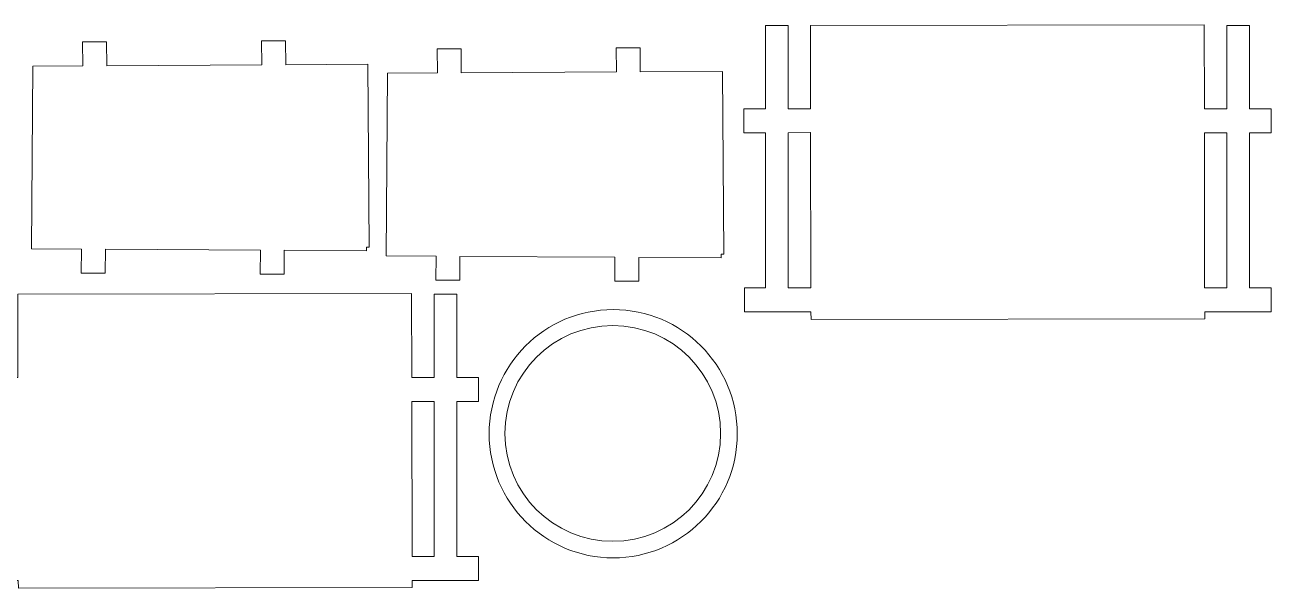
# Model space of a CAD drawing. Header units: centimetres. Extents: x -13.7 to 13.7, y -19.1 to 19.1.
# Drawn here: x -1.96 to 13.66, y 1.9 to 8.96 of the extents above; entities that cross this region are included whole.
import ezdxf

# ---------------------------------------------------------------- set-up
doc = ezdxf.new("R2010")
doc.units = ezdxf.units.CM
doc.header["$MEASUREMENT"] = 0
doc.layers.add('layer 1', color=7, linetype='Continuous')

msp = doc.modelspace()

# ---------------------------------------------------------------- linework, layer by layer
at = {"layer": 'layer 1', "color": 1, "lineweight": 9}
for points, knots in [([(13.65989, 5.36499), (13.65989, 5.36499), (13.65989, 5.66489), (13.65989, 5.66489), (13.65989, 5.66489), (13.65989, 5.66489), (13.38992, 5.66498), (13.38992, 5.66498), (13.38992, 5.66498), (13.38992, 5.66498), (13.38992, 7.60828), (13.38992, 7.60828), (13.38992, 7.60828), (13.38992, 7.60828), (13.65989, 7.60828), (13.65989, 7.60828), (13.65989, 7.60828), (13.65989, 7.60828), (13.65989, 7.90827), (13.65989, 7.90827), (13.65989, 7.90827), (13.65989, 7.90827), (13.38992, 7.90827), (13.38992, 7.90827), (13.38992, 7.90827), (13.38992, 7.90827), (13.38992, 8.95193), (13.38992, 8.95193), (13.38992, 8.95193), (13.38992, 8.95193), (13.10492, 8.95193), (13.10492, 8.95193), (13.10492, 8.95193), (13.10492, 8.95193), (13.10492, 7.90827), (13.10492, 7.90827), (13.10492, 7.90827), (13.10492, 7.90827), (12.82364, 7.90827), (12.82364, 7.90827), (12.82364, 7.90827), (12.82364, 7.90827), (12.82193, 8.95992), (12.82193, 8.95992), (12.82193, 8.95992), (12.82193, 8.95992), (7.88563, 8.95193), (7.88563, 8.95193), (7.88563, 8.95193), (7.88563, 8.95193), (7.88734, 7.90991), (7.88734, 7.90991), (7.88734, 7.90991), (7.88555, 7.91006), (7.88392, 7.91022), (7.88213, 7.91031), (7.88213, 7.91031), (7.88213, 7.91031), (7.606, 7.90997), (7.606, 7.90997), (7.606, 7.90997), (7.606, 7.90997), (7.606, 8.95185), (7.606, 8.95185), (7.606, 8.95185), (7.606, 8.95185), (7.32106, 8.95185), (7.32106, 8.95185), (7.32106, 8.95185), (7.32106, 8.95185), (7.32106, 7.90958), (7.32106, 7.90958), (7.32106, 7.90958), (7.32106, 7.90958), (7.05109, 7.90933), (7.05109, 7.90933), (7.05109, 7.90933), (7.05109, 7.90933), (7.05207, 7.60934), (7.05207, 7.60934), (7.05207, 7.60934), (7.05207, 7.60934), (7.32106, 7.6096), (7.32106, 7.6096), (7.32106, 7.6096), (7.32106, 7.6096), (7.32106, 5.66629), (7.32106, 5.66629), (7.32106, 5.66629), (7.32106, 5.66629), (7.0584, 5.66612), (7.0584, 5.66612), (7.0584, 5.66612), (7.0584, 5.66612), (7.05938, 5.36606), (7.05938, 5.36606), (7.05938, 5.36606), (7.05938, 5.36606), (7.32106, 5.36645), (7.32106, 5.36645), (7.32106, 5.36645), (7.32106, 5.36645), (7.606, 5.36679), (7.606, 5.36679), (7.606, 5.36679), (7.606, 5.36679), (7.89044, 5.3671), (7.89044, 5.3671), (7.89044, 5.3671), (7.89076, 5.3671), (7.89109, 5.36735), (7.89142, 5.36735), (7.89142, 5.36735), (7.89142, 5.36735), (7.89246, 5.27134), (7.89246, 5.27134), (7.89246, 5.27134), (7.89246, 5.27134), (12.82876, 5.27924), (12.82876, 5.27924), (12.82876, 5.27924), (12.82876, 5.27924), (12.8277, 5.36499), (12.8277, 5.36499), (12.8277, 5.36499), (12.8277, 5.36499), (13.65989, 5.36499), (13.65989, 5.36499)], [0, 0, 0, 0, 0.03030303, 0.03030303, 0.03030303, 0.03030303, 0.06060606, 0.06060606, 0.06060606, 0.06060606, 0.09090909, 0.09090909, 0.09090909, 0.09090909, 0.12121212, 0.12121212, 0.12121212, 0.12121212, 0.15151515, 0.15151515, 0.15151515, 0.15151515, 0.18181818, 0.18181818, 0.18181818, 0.18181818, 0.21212121, 0.21212121, 0.21212121, 0.21212121, 0.24242424, 0.24242424, 0.24242424, 0.24242424, 0.27272727, 0.27272727, 0.27272727, 0.27272727, 0.3030303, 0.3030303, 0.3030303, 0.3030303, 0.33333333, 0.33333333, 0.33333333, 0.33333333, 0.36363636, 0.36363636, 0.36363636, 0.36363636, 0.39393939, 0.39393939, 0.39393939, 0.39393939, 0.42424242, 0.42424242, 0.42424242, 0.42424242, 0.45454545, 0.45454545, 0.45454545, 0.45454545, 0.48484848, 0.48484848, 0.48484848, 0.48484848, 0.51515152, 0.51515152, 0.51515152, 0.51515152, 0.54545455, 0.54545455, 0.54545455, 0.54545455, 0.57575758, 0.57575758, 0.57575758, 0.57575758, 0.60606061, 0.60606061, 0.60606061, 0.60606061, 0.63636364, 0.63636364, 0.63636364, 0.63636364, 0.66666667, 0.66666667, 0.66666667, 0.66666667, 0.6969697, 0.6969697, 0.6969697, 0.6969697, 0.72727273, 0.72727273, 0.72727273, 0.72727273, 0.75757576, 0.75757576, 0.75757576, 0.75757576, 0.78787879, 0.78787879, 0.78787879, 0.78787879, 0.81818182, 0.81818182, 0.81818182, 0.81818182, 0.84848485, 0.84848485, 0.84848485, 0.84848485, 0.87878788, 0.87878788, 0.87878788, 0.87878788, 0.90909091, 0.90909091, 0.90909091, 0.90909091, 0.93939394, 0.93939394, 0.93939394, 0.93939394, 1, 1, 1, 1]), ([(-1.87863, 6.15463), (-1.87863, 6.15463), (-1.25376, 6.15113), (-1.25376, 6.15113), (-1.25376, 6.15113), (-1.25376, 6.15113), (-1.25547, 5.85115), (-1.25547, 5.85115), (-1.25547, 5.85115), (-1.25547, 5.85115), (-0.95548, 5.84953), (-0.95548, 5.84953), (-0.95548, 5.84953), (-0.95548, 5.84953), (-0.95386, 6.14942), (-0.95386, 6.14942), (-0.95386, 6.14942), (-0.95386, 6.14942), (0.98953, 6.13868), (0.98953, 6.13868), (0.98953, 6.13868), (0.98953, 6.13868), (0.98782, 5.83878), (0.98782, 5.83878), (0.98782, 5.83878), (0.98782, 5.83878), (1.2878, 5.83707), (1.2878, 5.83707), (1.2878, 5.83707), (1.2878, 5.83707), (1.28945, 6.13705), (1.28945, 6.13705), (1.28945, 6.13705), (1.28945, 6.13705), (2.3205, 6.13128), (2.3205, 6.13128), (2.3205, 6.13128), (2.3205, 6.13128), (2.32073, 6.17767), (2.32073, 6.17767), (2.32073, 6.17767), (2.32073, 6.17767), (2.35466, 6.17767), (2.35466, 6.17767), (2.35466, 6.17767), (2.35466, 6.17767), (2.33758, 8.4674), (2.33758, 8.4674), (2.33758, 8.4674), (2.33758, 8.4674), (1.30653, 8.4618), (1.30653, 8.4618), (1.30653, 8.4618), (1.30653, 8.4618), (1.30491, 8.7617), (1.30491, 8.7617), (1.30491, 8.7617), (1.30491, 8.7617), (1.0049, 8.76008), (1.0049, 8.76008), (1.0049, 8.76008), (1.0049, 8.76008), (1.00661, 8.46009), (1.00661, 8.46009), (1.00661, 8.46009), (1.00661, 8.46009), (-0.93675, 8.44935), (-0.93675, 8.44935), (-0.93675, 8.44935), (-0.93675, 8.44935), (-0.93838, 8.74925), (-0.93838, 8.74925), (-0.93838, 8.74925), (-0.93838, 8.74925), (-1.23838, 8.74762), (-1.23838, 8.74762), (-1.23838, 8.74762), (-1.23838, 8.74762), (-1.23668, 8.44764), (-1.23668, 8.44764), (-1.23668, 8.44764), (-1.23668, 8.44764), (-1.86155, 8.44422), (-1.86155, 8.44422), (-1.86155, 8.44422), (-1.86155, 8.44422), (-1.87863, 6.15463), (-1.87863, 6.15463)], [0, 0, 0, 0, 0.04347826, 0.04347826, 0.04347826, 0.04347826, 0.08695652, 0.08695652, 0.08695652, 0.08695652, 0.13043478, 0.13043478, 0.13043478, 0.13043478, 0.17391304, 0.17391304, 0.17391304, 0.17391304, 0.2173913, 0.2173913, 0.2173913, 0.2173913, 0.26086957, 0.26086957, 0.26086957, 0.26086957, 0.30434783, 0.30434783, 0.30434783, 0.30434783, 0.34782609, 0.34782609, 0.34782609, 0.34782609, 0.39130435, 0.39130435, 0.39130435, 0.39130435, 0.43478261, 0.43478261, 0.43478261, 0.43478261, 0.47826087, 0.47826087, 0.47826087, 0.47826087, 0.52173913, 0.52173913, 0.52173913, 0.52173913, 0.56521739, 0.56521739, 0.56521739, 0.56521739, 0.60869565, 0.60869565, 0.60869565, 0.60869565, 0.65217391, 0.65217391, 0.65217391, 0.65217391, 0.69565217, 0.69565217, 0.69565217, 0.69565217, 0.73913043, 0.73913043, 0.73913043, 0.73913043, 0.7826087, 0.7826087, 0.7826087, 0.7826087, 0.82608696, 0.82608696, 0.82608696, 0.82608696, 0.86956522, 0.86956522, 0.86956522, 0.86956522, 0.91304348, 0.91304348, 0.91304348, 0.91304348, 1, 1, 1, 1]), ([(2.56678, 6.06586), (2.56678, 6.06586), (3.19166, 6.06236), (3.19166, 6.06236), (3.19166, 6.06236), (3.19166, 6.06236), (3.18995, 5.76237), (3.18995, 5.76237), (3.18995, 5.76237), (3.18995, 5.76237), (3.49002, 5.76075), (3.49002, 5.76075), (3.49002, 5.76075), (3.49002, 5.76075), (3.49164, 6.06065), (3.49164, 6.06065), (3.49164, 6.06065), (3.49164, 6.06065), (5.43503, 6.04992), (5.43503, 6.04992), (5.43503, 6.04992), (5.43503, 6.04992), (5.43332, 5.75), (5.43332, 5.75), (5.43332, 5.75), (5.43332, 5.75), (5.73331, 5.7483), (5.73331, 5.7483), (5.73331, 5.7483), (5.73331, 5.7483), (5.73493, 6.0483), (5.73493, 6.0483), (5.73493, 6.0483), (5.73493, 6.0483), (6.76598, 6.04251), (6.76598, 6.04251), (6.76598, 6.04251), (6.76598, 6.04251), (6.76614, 6.0889), (6.76614, 6.0889), (6.76614, 6.0889), (6.76614, 6.0889), (6.80016, 6.0889), (6.80016, 6.0889), (6.80016, 6.0889), (6.80016, 6.0889), (6.78299, 8.37863), (6.78299, 8.37863), (6.78299, 8.37863), (6.78299, 8.37863), (5.75195, 8.37303), (5.75195, 8.37303), (5.75195, 8.37303), (5.75195, 8.37303), (5.75032, 8.67293), (5.75032, 8.67293), (5.75032, 8.67293), (5.75032, 8.67293), (5.45032, 8.67131), (5.45032, 8.67131), (5.45032, 8.67131), (5.45032, 8.67131), (5.45203, 8.37132), (5.45203, 8.37132), (5.45203, 8.37132), (5.45203, 8.37132), (3.50866, 8.36057), (3.50866, 8.36057), (3.50866, 8.36057), (3.50866, 8.36057), (3.50701, 8.66049), (3.50701, 8.66049), (3.50701, 8.66049), (3.50701, 8.66049), (3.20711, 8.65887), (3.20711, 8.65887), (3.20711, 8.65887), (3.20711, 8.65887), (3.20874, 8.35886), (3.20874, 8.35886), (3.20874, 8.35886), (3.20874, 8.35886), (2.58386, 8.35545), (2.58386, 8.35545), (2.58386, 8.35545), (2.58386, 8.35545), (2.56678, 6.06586), (2.56678, 6.06586)], [0, 0, 0, 0, 0.04347826, 0.04347826, 0.04347826, 0.04347826, 0.08695652, 0.08695652, 0.08695652, 0.08695652, 0.13043478, 0.13043478, 0.13043478, 0.13043478, 0.17391304, 0.17391304, 0.17391304, 0.17391304, 0.2173913, 0.2173913, 0.2173913, 0.2173913, 0.26086957, 0.26086957, 0.26086957, 0.26086957, 0.30434783, 0.30434783, 0.30434783, 0.30434783, 0.34782609, 0.34782609, 0.34782609, 0.34782609, 0.39130435, 0.39130435, 0.39130435, 0.39130435, 0.43478261, 0.43478261, 0.43478261, 0.43478261, 0.47826087, 0.47826087, 0.47826087, 0.47826087, 0.52173913, 0.52173913, 0.52173913, 0.52173913, 0.56521739, 0.56521739, 0.56521739, 0.56521739, 0.60869565, 0.60869565, 0.60869565, 0.60869565, 0.65217391, 0.65217391, 0.65217391, 0.65217391, 0.69565217, 0.69565217, 0.69565217, 0.69565217, 0.73913043, 0.73913043, 0.73913043, 0.73913043, 0.7826087, 0.7826087, 0.7826087, 0.7826087, 0.82608696, 0.82608696, 0.82608696, 0.82608696, 0.86956522, 0.86956522, 0.86956522, 0.86956522, 0.91304348, 0.91304348, 0.91304348, 0.91304348, 1, 1, 1, 1]), ([(7.606, 5.66669), (7.606, 5.66669), (7.606, 7.61007), (7.606, 7.61007), (7.606, 7.61007), (7.606, 7.61007), (7.88311, 7.61041), (7.88311, 7.61041), (7.88311, 7.61041), (7.88465, 7.6108), (7.8863, 7.61122), (7.88784, 7.61153), (7.88784, 7.61153), (7.88784, 7.61153), (7.891, 5.6671), (7.891, 5.6671), (7.891, 5.6671), (7.89044, 5.6671), (7.88994, 5.6671), (7.88946, 5.6671), (7.88946, 5.6671), (7.88946, 5.6671), (7.606, 5.66669), (7.606, 5.66669)], [0, 0, 0, 0, 0.14285714, 0.14285714, 0.14285714, 0.14285714, 0.28571429, 0.28571429, 0.28571429, 0.28571429, 0.42857143, 0.42857143, 0.42857143, 0.42857143, 0.57142857, 0.57142857, 0.57142857, 0.57142857, 0.71428571, 0.71428571, 0.71428571, 0.71428571, 1, 1, 1, 1]), ([(13.10492, 5.66498), (13.10492, 5.66498), (12.82728, 5.66498), (12.82728, 5.66498), (12.82728, 5.66498), (12.82728, 5.66498), (12.82412, 7.60828), (12.82412, 7.60828), (12.82412, 7.60828), (12.82412, 7.60828), (13.10492, 7.60828), (13.10492, 7.60828), (13.10492, 7.60828), (13.10492, 7.60828), (13.10492, 5.66498), (13.10492, 5.66498)], [0, 0, 0, 0, 0.2, 0.2, 0.2, 0.2, 0.4, 0.4, 0.4, 0.4, 0.6, 0.6, 0.6, 0.6, 1, 1, 1, 1]), ([(3.72305, 1.99866), (3.72305, 1.99866), (3.72305, 2.29856), (3.72305, 2.29856), (3.72305, 2.29856), (3.72305, 2.29856), (3.45309, 2.29856), (3.45309, 2.29856), (3.45309, 2.29856), (3.45309, 2.29856), (3.45309, 4.24194), (3.45309, 4.24194), (3.45309, 4.24194), (3.45309, 4.24194), (3.72305, 4.24194), (3.72305, 4.24194), (3.72305, 4.24194), (3.72305, 4.24194), (3.72305, 4.54187), (3.72305, 4.54187), (3.72305, 4.54187), (3.72305, 4.54187), (3.45309, 4.54187), (3.45309, 4.54187), (3.45309, 4.54187), (3.45309, 4.54187), (3.45309, 5.5856), (3.45309, 5.5856), (3.45309, 5.5856), (3.45309, 5.5856), (3.16814, 5.5856), (3.16814, 5.5856), (3.16814, 5.5856), (3.16814, 5.5856), (3.16814, 4.54187), (3.16814, 4.54187), (3.16814, 4.54187), (3.16814, 4.54187), (2.88678, 4.54187), (2.88678, 4.54187), (2.88678, 4.54187), (2.88678, 4.54187), (2.88507, 5.59358), (2.88507, 5.59358), (2.88507, 5.59358), (2.88507, 5.59358), (-2.05121, 5.5856), (-2.05121, 5.5856), (-2.05121, 5.5856), (-2.05121, 5.5856), (-2.04949, 4.54357), (-2.04949, 4.54357), (-2.04949, 4.54357), (-2.05129, 4.54366), (-2.05283, 4.5438), (-2.0547, 4.54397), (-2.0547, 4.54397), (-2.0547, 4.54397), (-2.33077, 4.54366), (-2.33077, 4.54366), (-2.33077, 4.54366), (-2.33077, 4.54366), (-2.33077, 5.5856), (-2.33077, 5.5856), (-2.33077, 5.5856), (-2.33077, 5.5856), (-2.6158, 5.5856), (-2.6158, 5.5856), (-2.6158, 5.5856), (-2.6158, 5.5856), (-2.6158, 4.54333), (-2.6158, 4.54333), (-2.6158, 4.54333), (-2.6158, 4.54333), (-2.88577, 4.54308), (-2.88577, 4.54308), (-2.88577, 4.54308), (-2.88577, 4.54308), (-2.88479, 4.24301), (-2.88479, 4.24301), (-2.88479, 4.24301), (-2.88479, 4.24301), (-2.6158, 4.2434), (-2.6158, 4.2434), (-2.6158, 4.2434), (-2.6158, 4.2434), (-2.6158, 2.30012), (-2.6158, 2.30012), (-2.6158, 2.30012), (-2.6158, 2.30012), (-2.87844, 2.2997), (-2.87844, 2.2997), (-2.87844, 2.2997), (-2.87844, 2.2997), (-2.87746, 1.9998), (-2.87746, 1.9998), (-2.87746, 1.9998), (-2.87746, 1.9998), (-2.6158, 2.00003), (-2.6158, 2.00003), (-2.6158, 2.00003), (-2.6158, 2.00003), (-2.33086, 2.00037), (-2.33086, 2.00037), (-2.33086, 2.00037), (-2.33086, 2.00037), (-2.04641, 2.00078), (-2.04641, 2.00078), (-2.04641, 2.00078), (-2.04608, 2.00085), (-2.04574, 2.00093), (-2.04543, 2.00101), (-2.04543, 2.00101), (-2.04543, 2.00101), (-2.04437, 1.90493), (-2.04437, 1.90493), (-2.04437, 1.90493), (-2.04437, 1.90493), (2.89191, 1.91299), (2.89191, 1.91299), (2.89191, 1.91299), (2.89191, 1.91299), (2.89085, 1.99866), (2.89085, 1.99866), (2.89085, 1.99866), (2.89085, 1.99866), (3.72305, 1.99866), (3.72305, 1.99866)], [0, 0, 0, 0, 0.03030303, 0.03030303, 0.03030303, 0.03030303, 0.06060606, 0.06060606, 0.06060606, 0.06060606, 0.09090909, 0.09090909, 0.09090909, 0.09090909, 0.12121212, 0.12121212, 0.12121212, 0.12121212, 0.15151515, 0.15151515, 0.15151515, 0.15151515, 0.18181818, 0.18181818, 0.18181818, 0.18181818, 0.21212121, 0.21212121, 0.21212121, 0.21212121, 0.24242424, 0.24242424, 0.24242424, 0.24242424, 0.27272727, 0.27272727, 0.27272727, 0.27272727, 0.3030303, 0.3030303, 0.3030303, 0.3030303, 0.33333333, 0.33333333, 0.33333333, 0.33333333, 0.36363636, 0.36363636, 0.36363636, 0.36363636, 0.39393939, 0.39393939, 0.39393939, 0.39393939, 0.42424242, 0.42424242, 0.42424242, 0.42424242, 0.45454545, 0.45454545, 0.45454545, 0.45454545, 0.48484848, 0.48484848, 0.48484848, 0.48484848, 0.51515152, 0.51515152, 0.51515152, 0.51515152, 0.54545455, 0.54545455, 0.54545455, 0.54545455, 0.57575758, 0.57575758, 0.57575758, 0.57575758, 0.60606061, 0.60606061, 0.60606061, 0.60606061, 0.63636364, 0.63636364, 0.63636364, 0.63636364, 0.66666667, 0.66666667, 0.66666667, 0.66666667, 0.6969697, 0.6969697, 0.6969697, 0.6969697, 0.72727273, 0.72727273, 0.72727273, 0.72727273, 0.75757576, 0.75757576, 0.75757576, 0.75757576, 0.78787879, 0.78787879, 0.78787879, 0.78787879, 0.81818182, 0.81818182, 0.81818182, 0.81818182, 0.84848485, 0.84848485, 0.84848485, 0.84848485, 0.87878788, 0.87878788, 0.87878788, 0.87878788, 0.90909091, 0.90909091, 0.90909091, 0.90909091, 0.93939394, 0.93939394, 0.93939394, 0.93939394, 1, 1, 1, 1]), ([(5.41305, 5.39391), (6.27203, 5.39391), (6.96833, 4.69752), (6.96833, 3.83854), (6.96833, 3.83854), (6.96833, 2.97959), (6.27203, 2.28321), (5.41305, 2.28321), (5.41305, 2.28321), (4.5541, 2.28321), (3.8577, 2.97959), (3.8577, 3.83854), (3.8577, 3.83854), (3.8577, 4.69752), (4.5541, 5.39391), (5.41305, 5.39391)], [0, 0, 0, 0, 0.2, 0.2, 0.2, 0.2, 0.4, 0.4, 0.4, 0.4, 0.6, 0.6, 0.6, 0.6, 1, 1, 1, 1]), ([(5.40712, 5.19415), (6.15364, 5.19415), (6.75875, 4.58906), (6.75875, 3.84254), (6.75875, 3.84254), (6.75875, 3.09602), (6.15364, 2.49092), (5.40712, 2.49092), (5.40712, 2.49092), (4.66068, 2.49092), (4.05549, 3.09602), (4.05549, 3.84254), (4.05549, 3.84254), (4.05549, 4.58906), (4.66068, 5.19415), (5.40712, 5.19415)], [0, 0, 0, 0, 0.2, 0.2, 0.2, 0.2, 0.4, 0.4, 0.4, 0.4, 0.6, 0.6, 0.6, 0.6, 1, 1, 1, 1]), ([(3.16814, 2.29856), (3.16814, 2.29856), (2.89045, 2.29864), (2.89045, 2.29864), (2.89045, 2.29864), (2.89045, 2.29864), (2.88728, 4.24186), (2.88728, 4.24186), (2.88728, 4.24186), (2.88728, 4.24186), (3.16814, 4.24186), (3.16814, 4.24186), (3.16814, 4.24186), (3.16814, 4.24186), (3.16814, 2.29856), (3.16814, 2.29856)], [0, 0, 0, 0, 0.2, 0.2, 0.2, 0.2, 0.4, 0.4, 0.4, 0.4, 0.6, 0.6, 0.6, 0.6, 1, 1, 1, 1])]:
    msp.add_open_spline(points, degree=3, knots=knots, dxfattribs=at)

doc.saveas('drawing.dxf')
